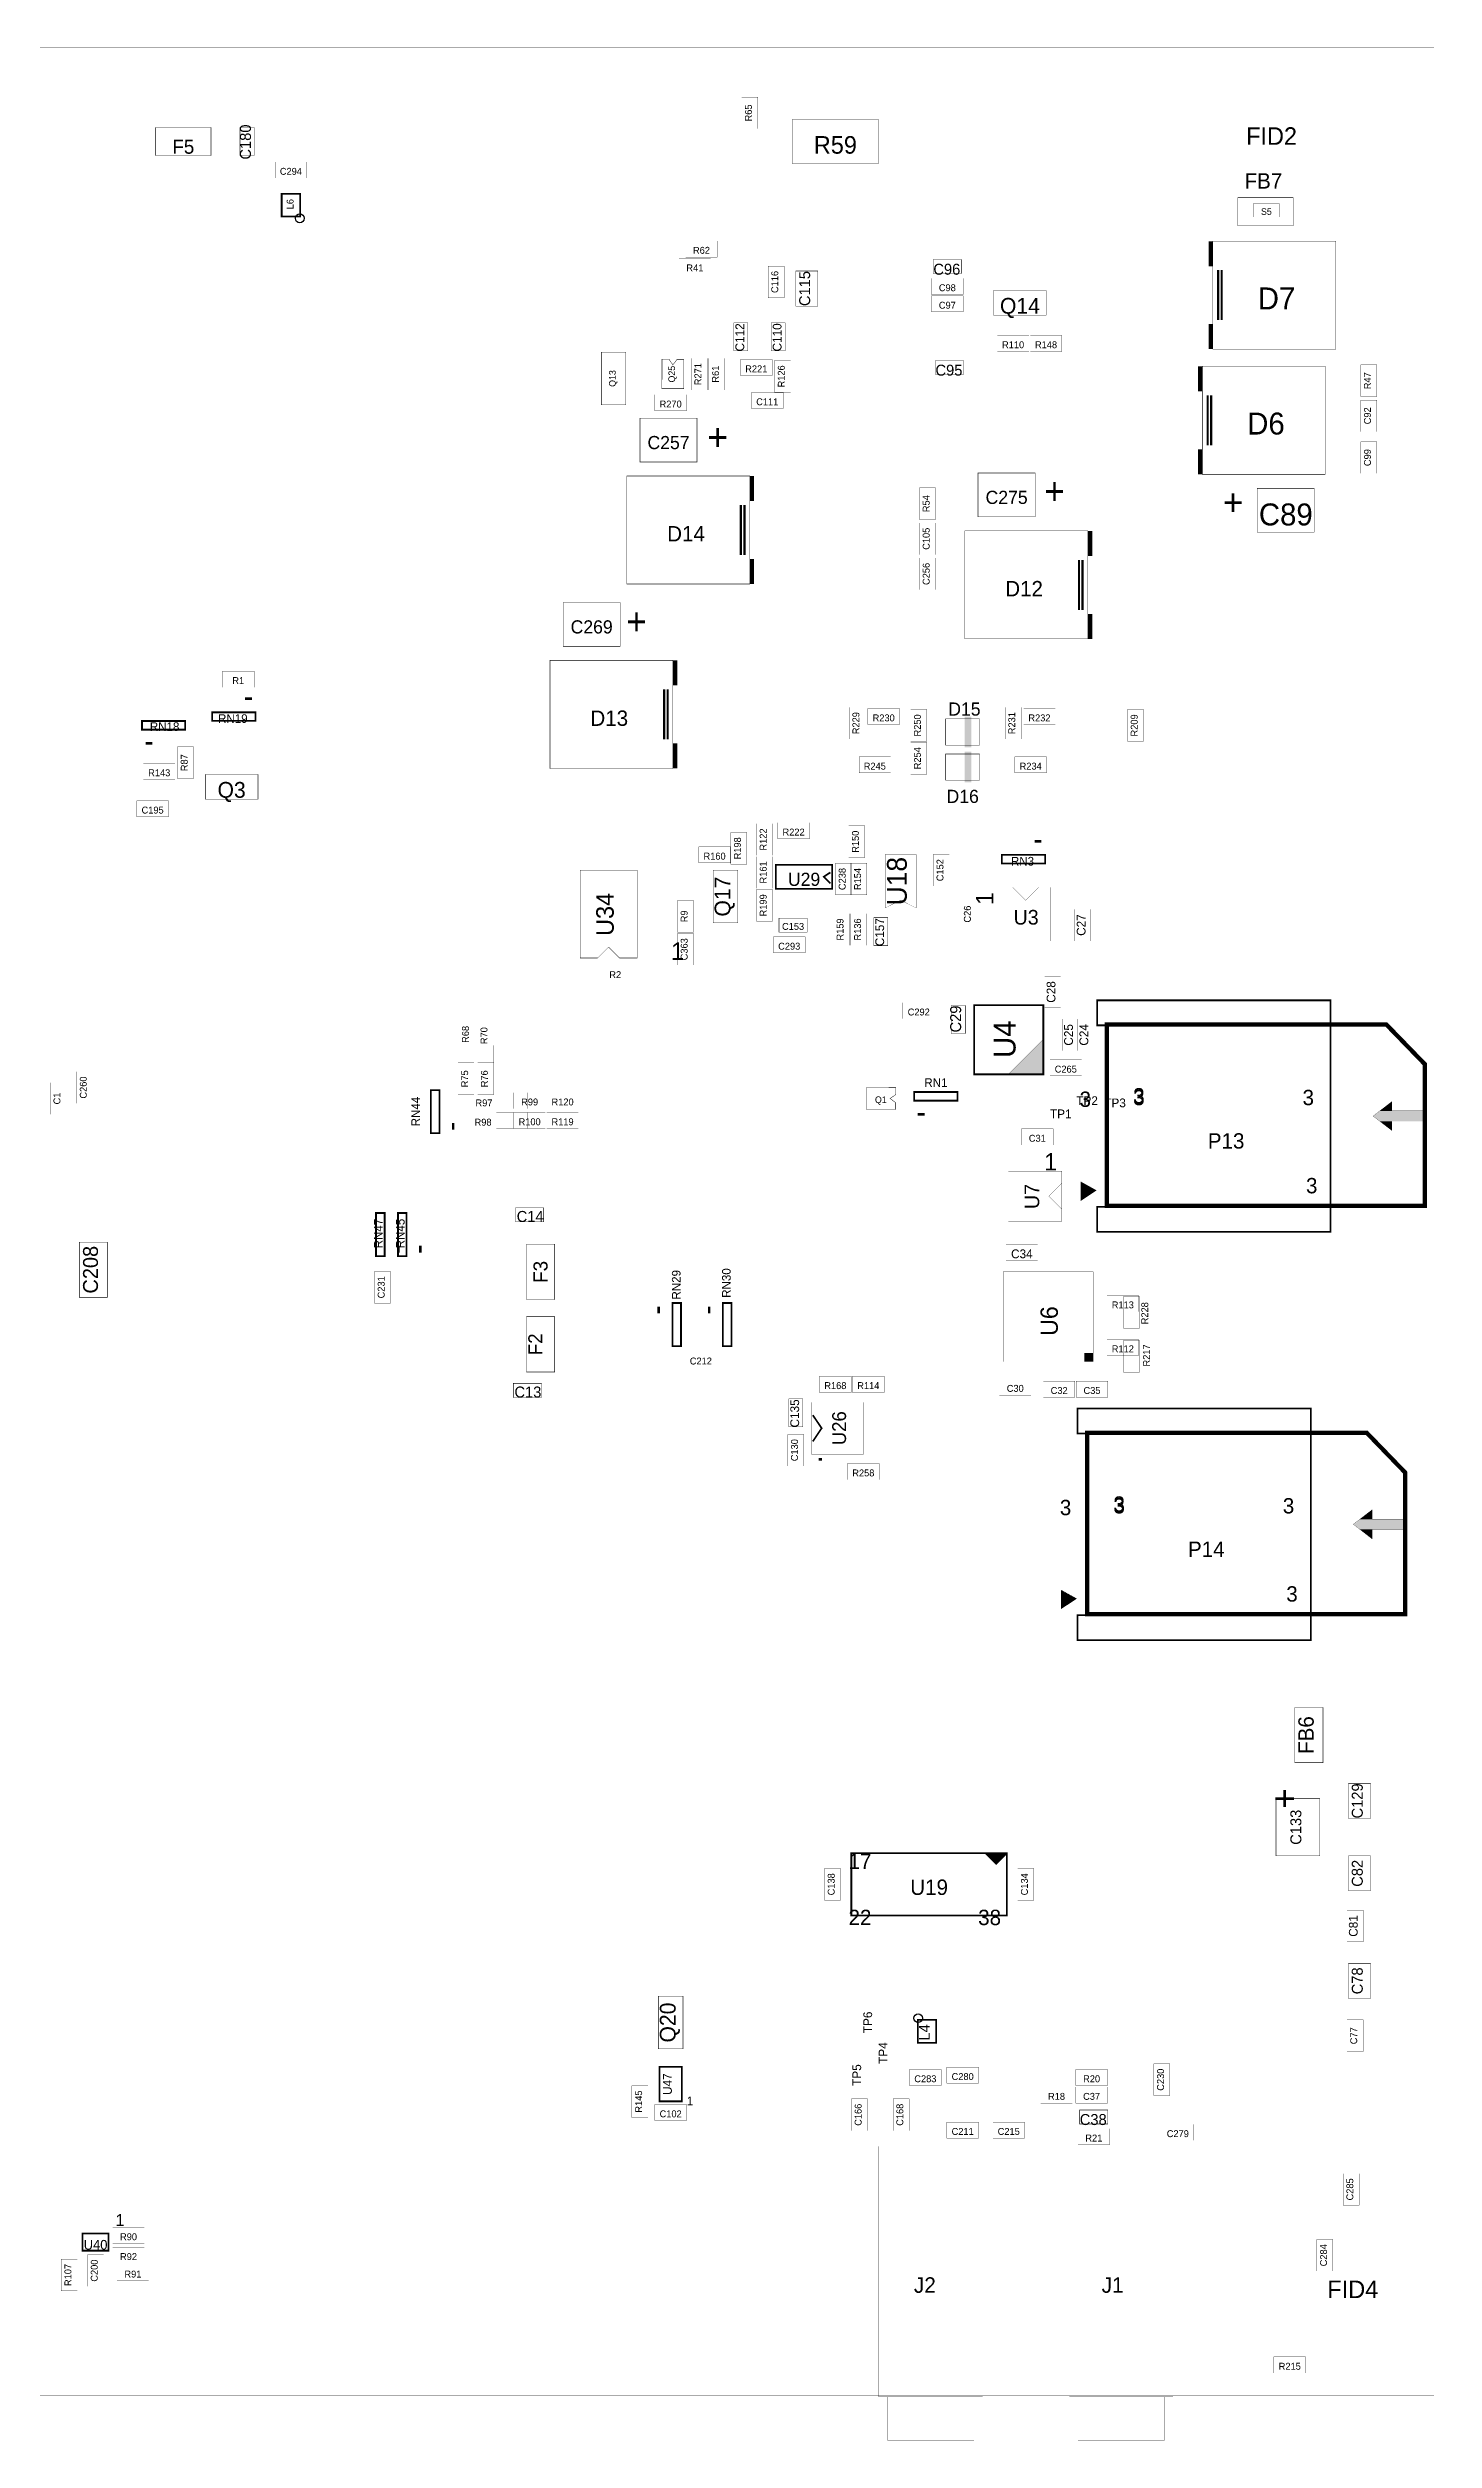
# Model space of a CAD drawing. Extents: x -13.6 to 13.7, y -11.8 to 11.8.
# Drawn here: x 0.02 to 13.65, y -11.77 to 11.77 of the extents above; entities that cross this region are included whole.
import ezdxf
from ezdxf.enums import TextEntityAlignment as Align

# ---------------------------------------------------------------- set-up
doc = ezdxf.new("R2010")
doc.units = 0
doc.layers.get('0').update_dxf_attribs({"linetype": 'CONTINUOUS'})
for name, color, linetype in [('ASSEMBLY_OUTLIN', 15, 'CONTINUOUS'), ('ASSEMBLY_REF_DE', 15, 'CONTINUOUS'), ('BOARD_OUTLINE', 10, 'CONTINUOUS')]:
    doc.layers.add(name, color=color, linetype=linetype)
doc.styles.add('STYLE_0', font='TXT', dxfattribs={"height": 0.06477})
doc.styles.add('STYLE_1', font='TXT', dxfattribs={"height": 0.138176})
doc.styles.add('STYLE_10', font='TXT', dxfattribs={"height": 0.08636})
doc.styles.add('STYLE_11', font='TXT', dxfattribs={"height": 0.06477})
doc.styles.add('STYLE_12', font='TXT', dxfattribs={"height": 0.17272})
doc.styles.add('STYLE_13', font='TXT', dxfattribs={"height": 0.15113})
doc.styles.add('STYLE_14', font='TXT', dxfattribs={"height": 0.153})
doc.styles.add('STYLE_15', font='TXT', dxfattribs={"height": 0.2159})
doc.styles.add('STYLE_16', font='TXT', dxfattribs={"height": 0.08636})
doc.styles.add('STYLE_17', font='TXT', dxfattribs={"height": 0.085})
doc.styles.add('STYLE_18', font='TXT', dxfattribs={"height": 0.085})
doc.styles.add('STYLE_19', font='TXT', dxfattribs={"height": 0.08636})
doc.styles.add('STYLE_2', font='TXT', dxfattribs={"height": 0.12954})
doc.styles.add('STYLE_20', font='TXT', dxfattribs={"height": 0.10795})
doc.styles.add('STYLE_21', font='TXT', dxfattribs={"height": 0.068})
doc.styles.add('STYLE_22', font='TXT', dxfattribs={"height": 0.146812})
doc.styles.add('STYLE_23', font='TXT', dxfattribs={"height": 0.068})
doc.styles.add('STYLE_24', font='TXT', dxfattribs={"height": 0.119})
doc.styles.add('STYLE_25', font='TXT', dxfattribs={"height": 0.17})
doc.styles.add('STYLE_26', font='TXT', dxfattribs={"height": 0.25908})
doc.styles.add('STYLE_27', font='TXT', dxfattribs={"height": 0.155448})
doc.styles.add('STYLE_29', font='TXT', dxfattribs={"height": 0.08636})
doc.styles.add('STYLE_3', font='TXT', dxfattribs={"height": 0.138176})
doc.styles.add('STYLE_30', font='TXT', dxfattribs={"height": 0.1513})
doc.styles.add('STYLE_31', font='TXT', dxfattribs={"height": 0.17272})
doc.styles.add('STYLE_32', font='TXT', dxfattribs={"height": 0.17})
doc.styles.add('STYLE_35', font='TXT', dxfattribs={"height": 0.25908})
doc.styles.add('STYLE_36', font='TXT', dxfattribs={"height": 0.25908})
doc.styles.add('STYLE_37', font='TXT', dxfattribs={"height": 0.1445})
doc.styles.add('STYLE_42', font='TXT', dxfattribs={"height": 0.094996})
doc.styles.add('STYLE_44', font='TXT', dxfattribs={"height": 0.1445})
doc.styles.add('STYLE_5', font='TXT', dxfattribs={"height": 0.2159})
doc.styles.add('STYLE_51', font='TXT', dxfattribs={"height": 0.19431})
doc.styles.add('STYLE_67', font='TXT', dxfattribs={"height": 0.136})
doc.styles.add('STYLE_7', font='TXT', dxfattribs={"height": 0.15113})
doc.styles.add('STYLE_8', font='TXT', dxfattribs={"height": 0.155448})
doc.styles.add('STYLE_9', font='TXT', dxfattribs={"height": 0.10795})

# ---------------------------------------------------------------- blocks, each defined once
blk = doc.blocks.new('ROUND_1')
blk.add_circle((0, 0), 0.0432)

msp = doc.modelspace()

# ---------------------------------------------------------------- linework, layer by layer
at = {"layer": 'ASSEMBLY_OUTLIN'}
for points, const_width in [([(6.999, 10.97), (6.999, 11.281), (6.84, 11.281), (6.84, 10.97), (6.999, 10.97)], 0.002), ([(8.187, 10.628), (8.187, 11.06), (7.337, 11.06), (7.337, 10.628), (8.187, 10.628)], 0.002), ([(1.621, 10.706), (1.621, 10.983), (1.077, 10.983), (1.077, 10.706), (1.621, 10.706)], 0.00432), ([(2.045, 10.706), (2.045, 10.983), (1.906, 10.983), (1.906, 10.706), (2.045, 10.706)], 0.00432), ([(2.563, 10.485), (2.563, 10.643), (2.252, 10.643), (2.252, 10.485), (2.563, 10.485)], 0.002), ([(2.498, 10.106), (2.498, 10.33), (2.316, 10.33), (2.316, 10.106), (2.498, 10.106)], 0.017), ([(12.265, 10.015), (12.265, 10.292), (11.721, 10.292), (11.721, 10.015), (12.265, 10.015)], 0.00432), ([(12.13, 10.102), (12.13, 10.232), (11.871, 10.232), (11.871, 10.102), (12.13, 10.102)], 0.002), ([(6.535, 9.535), (6.535, 9.693), (6.224, 9.693), (6.224, 9.535), (6.535, 9.535)], 0.002), ([(6.6, 9.707), (6.6, 9.866), (6.289, 9.866), (6.289, 9.707), (6.6, 9.707)], 0.002), ([(9.001, 9.545), (9.001, 9.683), (8.724, 9.683), (8.724, 9.545), (9.001, 9.545)], 0.00432), ([(12.684, 8.802), (12.684, 9.864), (11.475, 9.864), (11.475, 8.802), (12.684, 8.802)], 0.00432), ([(7.258, 9.307), (7.258, 9.618), (7.1, 9.618), (7.1, 9.307), (7.258, 9.307)], 0.002), ([(7.589, 9.225), (7.589, 9.571), (7.373, 9.571), (7.373, 9.225), (7.589, 9.225)], 0.00432), ([(9.018, 9.34), (9.018, 9.498), (8.707, 9.498), (8.707, 9.34), (9.018, 9.34)], 0.002), ([(11.527, 9.579), (11.527, 9.087)], 0.0216), ([(11.527, 9.579), (11.527, 9.087)], 0.0216), ([(11.561, 9.579), (11.561, 9.087)], 0.0216), ([(9.018, 9.168), (9.018, 9.326), (8.707, 9.326), (8.707, 9.168), (9.018, 9.168)], 0.002), ([(9.836, 9.137), (9.836, 9.378), (9.318, 9.378), (9.318, 9.137), (9.836, 9.137)], 0.00432), ([(6.902, 8.785), (6.902, 9.061), (6.764, 9.061), (6.764, 8.785), (6.902, 8.785)], 0.00432), ([(7.269, 8.785), (7.269, 9.061), (7.131, 9.061), (7.131, 8.785), (7.269, 8.785)], 0.00432), ([(5.702, 8.254), (5.702, 8.772), (5.46, 8.772), (5.46, 8.254), (5.702, 8.254)], 0.00432), ([(6.502, 8.4), (6.502, 8.711), (6.344, 8.711), (6.344, 8.4), (6.502, 8.4)], 0.002), ([(6.675, 8.4), (6.675, 8.711), (6.517, 8.711), (6.517, 8.4), (6.675, 8.4)], 0.002), ([(9.666, 8.779), (9.666, 8.937), (9.355, 8.937), (9.355, 8.779), (9.666, 8.779)], 0.002), ([(9.99, 8.779), (9.99, 8.937), (9.679, 8.937), (9.679, 8.779), (9.99, 8.779)], 0.002), ([(6.057, 8.704), (6.125, 8.703), (6.164, 8.647), (6.203, 8.698), (6.272, 8.698), (6.272, 8.413), (6.056, 8.413), (6.057, 8.704)], 0.00432), ([(7.14, 8.542), (7.14, 8.7), (6.829, 8.7), (6.829, 8.542), (7.14, 8.542)], 0.002), ([(7.322, 8.379), (7.322, 8.69), (7.164, 8.69), (7.164, 8.379), (7.322, 8.379)], 0.002), ([(9.022, 8.552), (9.022, 8.69), (8.746, 8.69), (8.746, 8.552), (9.022, 8.552)], 0.00432), ([(12.58, 7.571), (12.58, 8.634), (11.371, 8.634), (11.371, 7.571), (12.58, 7.571)], 0.00432), ([(13.087, 8.336), (13.087, 8.647), (12.929, 8.647), (12.929, 8.336), (13.087, 8.336)], 0.002), ([(6.298, 8.196), (6.298, 8.354), (5.987, 8.354), (5.987, 8.196), (6.298, 8.196)], 0.002), ([(7.248, 8.218), (7.248, 8.376), (6.937, 8.376), (6.937, 8.218), (7.248, 8.218)], 0.002), ([(11.423, 8.349), (11.423, 7.856)], 0.0216), ([(11.423, 8.349), (11.423, 7.856)], 0.0216), ([(11.458, 8.349), (11.458, 7.856)], 0.0216), ([(13.087, 7.99), (13.087, 8.301), (12.929, 8.301), (12.929, 7.99), (13.087, 7.99)], 0.002), ([(6.401, 7.692), (6.401, 8.124), (5.84, 8.124), (5.84, 7.692), (6.401, 7.692)], 0.00432), ([(13.087, 7.58), (13.087, 7.891), (12.929, 7.891), (12.929, 7.58), (13.087, 7.58)], 0.002), ([(6.92, 6.492), (6.92, 7.554), (5.71, 7.554), (5.71, 6.492), (6.92, 6.492)], 0.00432), ([(9.726, 7.152), (9.726, 7.584), (9.165, 7.584), (9.165, 7.152), (9.726, 7.152)], 0.00432), ([(8.747, 7.126), (8.747, 7.438), (8.589, 7.438), (8.589, 7.126), (8.747, 7.126)], 0.002), ([(12.472, 7.001), (12.472, 7.433), (11.911, 7.433), (11.911, 7.001), (12.472, 7.001)], 0.00432), ([(6.833, 6.777), (6.833, 7.269)], 0.0216), ([(6.868, 6.777), (6.868, 7.269)], 0.0216), ([(6.868, 6.777), (6.868, 7.269)], 0.0216), ([(8.747, 6.781), (8.747, 7.092), (8.589, 7.092), (8.589, 6.781), (8.747, 6.781)], 0.002), ([(10.244, 5.952), (10.244, 7.014), (9.035, 7.014), (9.035, 5.952), (10.244, 5.952)], 0.00432), ([(8.747, 6.436), (8.747, 6.747), (8.589, 6.747), (8.589, 6.436), (8.747, 6.436)], 0.002), ([(10.158, 6.237), (10.158, 6.729)], 0.0216), ([(10.193, 6.237), (10.193, 6.729)], 0.0216), ([(10.193, 6.237), (10.193, 6.729)], 0.0216), ([(5.646, 5.879), (5.646, 6.31), (5.084, 6.31), (5.084, 5.879), (5.646, 5.879)], 0.00432), ([(6.164, 4.678), (6.164, 5.741), (4.955, 5.741), (4.955, 4.678), (6.164, 4.678)], 0.00432), ([(2.045, 5.476), (2.045, 5.634), (1.734, 5.634), (1.734, 5.476), (2.045, 5.476)], 0.002), ([(6.078, 4.963), (6.078, 5.456)], 0.0216), ([(6.112, 4.963), (6.112, 5.456)], 0.0216), ([(6.112, 4.963), (6.112, 5.456)], 0.0216), ([(2.058, 5.145), (2.058, 5.23), (1.633, 5.23), (1.633, 5.145), (2.058, 5.145)], 0.0173), ([(2.023, 5.365), (1.956, 5.365)], 0.0255), ([(8.056, 4.967), (8.056, 5.279), (7.898, 5.279), (7.898, 4.967), (8.056, 4.967)], 0.002), ([(8.392, 5.109), (8.392, 5.267), (8.081, 5.267), (8.081, 5.109), (8.392, 5.109)], 0.002), ([(8.661, 4.946), (8.661, 5.257), (8.503, 5.257), (8.503, 4.946), (8.661, 4.946)], 0.002), ([(9.589, 4.967), (9.589, 5.279), (9.431, 5.279), (9.431, 4.967), (9.589, 4.967)], 0.002), ([(9.925, 5.109), (9.925, 5.267), (9.614, 5.267), (9.614, 5.109), (9.925, 5.109)], 0.002), ([(10.793, 4.946), (10.793, 5.257), (10.635, 5.257), (10.635, 4.946), (10.793, 4.946)], 0.002), ([(1.368, 5.059), (1.368, 5.144), (0.943, 5.144), (0.943, 5.059), (1.368, 5.059)], 0.0173), ([(9.18, 4.907), (9.18, 5.166), (8.847, 5.166), (8.847, 4.907), (9.18, 4.907)], 0.0051), ([(1.267, 4.569), (1.267, 4.727), (0.956, 4.727), (0.956, 4.569), (1.267, 4.569)], 0.002), ([(0.978, 4.925), (1.044, 4.925)], 0.0255), ([(1.45, 4.579), (1.45, 4.89), (1.292, 4.89), (1.292, 4.579), (1.45, 4.579)], 0.002), ([(8.306, 4.634), (8.306, 4.792), (7.995, 4.792), (7.995, 4.634), (8.306, 4.634)], 0.002), ([(8.661, 4.622), (8.661, 4.933), (8.503, 4.933), (8.503, 4.622), (8.661, 4.622)], 0.002), ([(9.18, 4.562), (9.18, 4.82), (8.847, 4.82), (8.847, 4.562), (9.18, 4.562)], 0.0051), ([(9.839, 4.634), (9.839, 4.792), (9.527, 4.792), (9.527, 4.634), (9.839, 4.634)], 0.002), ([(2.083, 4.376), (2.083, 4.618), (1.565, 4.618), (1.565, 4.376), (2.083, 4.376)], 0.00432), ([(1.203, 4.202), (1.203, 4.36), (0.891, 4.36), (0.891, 4.202), (1.203, 4.202)], 0.002), ([(6.891, 3.737), (6.891, 4.048), (6.733, 4.048), (6.733, 3.737), (6.891, 3.737)], 0.002), ([(7.144, 3.823), (7.144, 4.134), (6.986, 4.134), (6.986, 3.823), (7.144, 3.823)], 0.002), ([(7.507, 3.986), (7.507, 4.144), (7.196, 4.144), (7.196, 3.986), (7.507, 3.986)], 0.002), ([(8.051, 3.802), (8.051, 4.113), (7.893, 4.113), (7.893, 3.802), (8.051, 3.802)], 0.002), ([(6.73, 3.749), (6.73, 3.907), (6.419, 3.907), (6.419, 3.749), (6.73, 3.749)], 0.002), ([(7.144, 3.499), (7.144, 3.81), (6.986, 3.81), (6.986, 3.499), (7.144, 3.499)], 0.002), ([(8.557, 3.305), (8.404, 3.382), (8.251, 3.305), (8.251, 3.832), (8.557, 3.832), (8.557, 3.305)], 0.002), ([(8.883, 3.521), (8.883, 3.832), (8.724, 3.832), (8.724, 3.521), (8.883, 3.521)], 0.002), ([(9.825, 3.742), (9.825, 3.827), (9.4, 3.827), (9.4, 3.742), (9.825, 3.742)], 0.0173), ([(9.789, 3.961), (9.723, 3.961)], 0.0255), ([(5.813, 3.677), (5.813, 2.813), (5.64, 2.813), (5.532, 2.921), (5.424, 2.813), (5.251, 2.813), (5.251, 3.677), (5.813, 3.677)], 0.00432), ([(6.803, 3.158), (6.803, 3.677), (6.561, 3.677), (6.561, 3.158), (6.803, 3.158)], 0.00432), ([(7.73, 3.493), (7.73, 3.73), (7.177, 3.73), (7.177, 3.493), (7.73, 3.493)], 0.0173), ([(7.713, 3.547), (7.648, 3.612), (7.713, 3.655)], 0.0173), ([(7.921, 3.435), (7.921, 3.746), (7.763, 3.746), (7.763, 3.435), (7.921, 3.435)], 0.002), ([(8.072, 3.435), (8.072, 3.746), (7.914, 3.746), (7.914, 3.435), (8.072, 3.435)], 0.002), ([(6.367, 3.068), (6.367, 3.379), (6.209, 3.379), (6.209, 3.068), (6.367, 3.068)], 0.002), ([(7.144, 3.176), (7.144, 3.487), (6.986, 3.487), (6.986, 3.176), (7.144, 3.176)], 0.002), ([(9.152, 3.089), (9.152, 3.4), (8.994, 3.4), (8.994, 3.089), (9.152, 3.089)], 0.002), ([(9.881, 2.981), (9.881, 3.508), (9.388, 3.508), (9.388, 2.981), (9.881, 2.981)], 0.002), ([(9.762, 3.508), (9.634, 3.381), (9.507, 3.508)], 0.002), ([(7.484, 3.068), (7.484, 3.206), (7.208, 3.206), (7.208, 3.068), (7.484, 3.068)], 0.00432), ([(7.9, 2.938), (7.9, 3.249), (7.742, 3.249), (7.742, 2.938), (7.9, 2.938)], 0.002), ([(8.072, 2.938), (8.072, 3.249), (7.914, 3.249), (7.914, 2.938), (8.072, 2.938)], 0.002), ([(8.278, 2.934), (8.278, 3.21), (8.14, 3.21), (8.14, 2.934), (8.278, 2.934)], 0.00432), ([(10.275, 2.981), (10.275, 3.292), (10.117, 3.292), (10.117, 2.981), (10.275, 2.981)], 0.002), ([(6.367, 2.744), (6.367, 3.055), (6.209, 3.055), (6.209, 2.744), (6.367, 2.744)], 0.002), ([(7.464, 2.863), (7.464, 3.021), (7.153, 3.021), (7.153, 2.863), (7.464, 2.863)], 0.002), ([(5.752, 2.583), (5.752, 2.741), (5.441, 2.741), (5.441, 2.583), (5.752, 2.583)], 0.002), ([(9.978, 2.323), (9.978, 2.634), (9.82, 2.634), (9.82, 2.323), (9.978, 2.323)], 0.002), ([(8.738, 2.216), (8.738, 2.374), (8.426, 2.374), (8.426, 2.216), (8.738, 2.216)], 0.002), ([(9.807, 1.669), (9.807, 2.349), (9.127, 2.349), (9.127, 1.669), (9.807, 1.669)], 0.017), ([(12.631, 0.119), (10.336, 0.119), (10.336, 0.366), (10.435, 0.366), (10.435, 2.151), (10.336, 2.151), (10.336, 2.397), (12.631, 2.397), (12.631, 0.119)], 0.017), ([(9.04, 2.07), (9.04, 2.347), (8.901, 2.347), (8.901, 2.07), (9.04, 2.07)], 0.00432), ([(10.151, 1.902), (10.151, 2.213), (9.993, 2.213), (9.993, 1.902), (10.151, 1.902)], 0.002), ([(10.302, 1.902), (10.302, 2.213), (10.144, 2.213), (10.144, 1.902), (10.302, 1.902)], 0.002), ([(10.432, 0.374), (10.432, 2.159), (13.181, 2.159), (13.56, 1.768), (13.56, 0.374), (10.432, 0.374)], 0.0425), ([(4.208, 1.643), (4.208, 1.954), (4.05, 1.954), (4.05, 1.643), (4.208, 1.643)], 0.002), ([(4.402, 1.643), (4.402, 1.954), (4.244, 1.954), (4.244, 1.643), (4.402, 1.643)], 0.002), ([(9.807, 1.666), (9.807, 2.014), (9.459, 1.666), (9.807, 1.666)], 0.002), ([(0.457, 1.384), (0.457, 1.695), (0.299, 1.695), (0.299, 1.384), (0.457, 1.384)], 0.002), ([(4.208, 1.47), (4.208, 1.781), (4.05, 1.781), (4.05, 1.47), (4.208, 1.47)], 0.002), ([(4.402, 1.47), (4.402, 1.781), (4.244, 1.781), (4.244, 1.47), (4.402, 1.47)], 0.002), ([(10.184, 1.654), (10.184, 1.812), (9.873, 1.812), (9.873, 1.654), (10.184, 1.654)], 0.002), ([(0.198, 1.276), (0.198, 1.587), (0.04, 1.587), (0.04, 1.276), (0.198, 1.276)], 0.002), ([(3.869, 1.089), (3.869, 1.514), (3.784, 1.514), (3.784, 1.089), (3.869, 1.089)], 0.0173), ([(4.738, 1.331), (4.738, 1.489), (4.427, 1.489), (4.427, 1.331), (4.738, 1.331)], 0.002), ([(4.91, 1.331), (4.91, 1.489), (4.599, 1.489), (4.599, 1.331), (4.91, 1.331)], 0.002), ([(5.234, 1.331), (5.234, 1.489), (4.923, 1.489), (4.923, 1.331), (5.234, 1.331)], 0.002), ([(8.357, 1.538), (8.356, 1.47), (8.3, 1.431), (8.352, 1.392), (8.352, 1.323), (8.067, 1.323), (8.067, 1.539), (8.357, 1.538)], 0.00432), ([(8.962, 1.41), (8.962, 1.495), (8.537, 1.495), (8.537, 1.41), (8.962, 1.41)], 0.0173), ([(4.003, 1.125), (4.003, 1.191)], 0.0255), ([(4.738, 1.136), (4.738, 1.294), (4.427, 1.294), (4.427, 1.136), (4.738, 1.136)], 0.002), ([(4.91, 1.136), (4.91, 1.294), (4.599, 1.294), (4.599, 1.136), (4.91, 1.136)], 0.002), ([(5.234, 1.136), (5.234, 1.294), (4.923, 1.294), (4.923, 1.136), (5.234, 1.136)], 0.002), ([(8.572, 1.276), (8.639, 1.276)], 0.0255), ([(13.56, 1.207), (13.237, 1.207), (13.237, 1.114), (13.05, 1.258), (13.237, 1.403), (13.237, 1.309), (13.56, 1.309), (13.56, 1.207)], 0.002), ([(9.903, 0.974), (9.903, 1.132), (9.592, 1.132), (9.592, 0.974), (9.903, 0.974)], 0.002), ([(9.99, 0.224), (9.99, 0.717), (9.463, 0.717), (9.463, 0.224), (9.99, 0.224)], 0.002), ([(9.99, 0.343), (9.862, 0.47), (9.99, 0.598)], 0.002), ([(10.33, 0.527), (10.177, 0.425), (10.177, 0.612), (10.33, 0.527)], 0.002), ([(3.329, -0.12), (3.329, 0.305), (3.244, 0.305), (3.244, -0.12), (3.329, -0.12)], 0.0173), ([(3.545, -0.12), (3.545, 0.305), (3.46, 0.305), (3.46, -0.12), (3.545, -0.12)], 0.0173), ([(4.893, 0.218), (4.893, 0.356), (4.617, 0.356), (4.617, 0.218), (4.893, 0.218)], 0.00432), ([(0.602, -0.525), (0.602, 0.019), (0.326, 0.019), (0.326, -0.525), (0.602, -0.525)], 0.00432), ([(3.464, -0.084), (3.464, -0.018)], 0.0255), ([(3.679, -0.084), (3.679, -0.018)], 0.0255), ([(5.001, -0.546), (5.001, -0.002), (4.725, -0.002), (4.725, -0.546), (5.001, -0.546)], 0.00432), ([(9.751, -0.16), (9.751, -0.002), (9.44, -0.002), (9.44, -0.16), (9.751, -0.16)], 0.002), ([(3.387, -0.581), (3.387, -0.27), (3.229, -0.27), (3.229, -0.581), (3.387, -0.581)], 0.002), ([(10.297, -1.158), (10.297, -0.274), (9.413, -0.274), (9.413, -1.158), (10.297, -1.158)], 0.002), ([(6.025, -0.616), (6.025, -0.682)], 0.0255), ([(6.244, -1.005), (6.244, -0.58), (6.159, -0.58), (6.159, -1.005), (6.244, -1.005)], 0.0173), ([(6.521, -0.616), (6.521, -0.682)], 0.0255), ([(6.741, -1.005), (6.741, -0.58), (6.656, -0.58), (6.656, -1.005), (6.741, -1.005)], 0.0173), ([(10.744, -0.665), (10.744, -0.507), (10.433, -0.507), (10.433, -0.665), (10.744, -0.665)], 0.002), ([(10.754, -0.828), (10.754, -0.517), (10.596, -0.517), (10.596, -0.828), (10.754, -0.828)], 0.002), ([(5.001, -1.259), (5.001, -0.715), (4.725, -0.715), (4.725, -1.259), (5.001, -1.259)], 0.00432), ([(10.744, -1.097), (10.744, -0.939), (10.433, -0.939), (10.433, -1.097), (10.744, -1.097)], 0.002), ([(6.594, -1.217), (6.594, -1.059), (6.283, -1.059), (6.283, -1.217), (6.594, -1.217)], 0.002), ([(10.754, -1.26), (10.754, -0.949), (10.596, -0.949), (10.596, -1.26), (10.754, -1.26)], 0.002), ([(4.872, -1.509), (4.872, -1.371), (4.595, -1.371), (4.595, -1.509), (4.872, -1.509)], 0.00432), ([(7.917, -1.46), (7.917, -1.301), (7.606, -1.301), (7.606, -1.46), (7.917, -1.46)], 0.002), ([(8.241, -1.46), (8.241, -1.301), (7.93, -1.301), (7.93, -1.46), (8.241, -1.46)], 0.002), ([(9.686, -1.486), (9.686, -1.328), (9.375, -1.328), (9.375, -1.486), (9.686, -1.486)], 0.002), ([(10.118, -1.507), (10.118, -1.349), (9.807, -1.349), (9.807, -1.507), (10.118, -1.507)], 0.002), ([(10.442, -1.507), (10.442, -1.349), (10.131, -1.349), (10.131, -1.507), (10.442, -1.507)], 0.002), ([(7.442, -1.799), (7.442, -1.523), (7.304, -1.523), (7.304, -1.799), (7.442, -1.799)], 0.00432), ([(8.038, -2.067), (8.038, -1.557), (7.528, -1.557), (7.528, -2.067), (8.038, -2.067)], 0.002), ([(12.437, -3.896), (10.142, -3.896), (10.142, -3.65), (10.241, -3.65), (10.241, -1.865), (10.142, -1.865), (10.142, -1.618), (12.437, -1.618), (12.437, -3.896)], 0.017), ([(7.452, -2.184), (7.452, -1.873), (7.294, -1.873), (7.294, -2.184), (7.452, -2.184)], 0.002), ([(7.54, -1.942), (7.627, -1.812), (7.54, -1.683)], 0.017), ([(10.237, -3.641), (10.237, -1.856), (12.987, -1.856), (13.365, -2.247), (13.365, -3.641), (10.237, -3.641)], 0.0425), ([(7.597, -2.118), (7.631, -2.118)], 0.0255), ([(8.192, -2.318), (8.192, -2.16), (7.881, -2.16), (7.881, -2.318), (8.192, -2.318)], 0.002), ([(13.365, -2.808), (13.042, -2.808), (13.042, -2.902), (12.855, -2.757), (13.042, -2.613), (13.042, -2.706), (13.365, -2.706), (13.365, -2.808)], 0.002), ([(10.135, -3.488), (9.982, -3.59), (9.982, -3.403), (10.135, -3.488)], 0.002), ([(12.558, -5.102), (12.558, -4.558), (12.281, -4.558), (12.281, -5.102), (12.558, -5.102)], 0.00432), ([(13.024, -5.65), (13.024, -5.305), (12.808, -5.305), (12.808, -5.65), (13.024, -5.65)], 0.00432), ([(12.527, -6.017), (12.527, -5.456), (12.096, -5.456), (12.096, -6.017), (12.527, -6.017)], 0.00432), ([(9.449, -6.604), (9.449, -5.992), (7.919, -5.992), (7.919, -6.604), (9.449, -6.604)], 0.017), ([(9.449, -6.001), (9.343, -6.107), (9.237, -6.001), (9.449, -6.001)], 0.002), ([(13.024, -6.363), (13.024, -6.017), (12.808, -6.017), (12.808, -6.363), (13.024, -6.363)], 0.00432), ([(7.813, -6.454), (7.813, -6.143), (7.655, -6.143), (7.655, -6.454), (7.813, -6.454)], 0.002), ([(9.713, -6.454), (9.713, -6.143), (9.555, -6.143), (9.555, -6.454), (9.713, -6.454)], 0.002), ([(12.952, -6.864), (12.952, -6.553), (12.794, -6.553), (12.794, -6.864), (12.952, -6.864)], 0.002), ([(13.024, -7.421), (13.024, -7.075), (12.808, -7.075), (12.808, -7.421), (13.024, -7.421)], 0.00432), ([(6.263, -7.917), (6.263, -7.399), (6.021, -7.399), (6.021, -7.917), (6.263, -7.917)], 0.00432), ([(8.754, -7.857), (8.754, -7.632), (8.572, -7.632), (8.572, -7.857), (8.754, -7.857)], 0.017), ([(12.952, -7.943), (12.952, -7.632), (12.794, -7.632), (12.794, -7.943), (12.952, -7.943)], 0.002), ([(6.253, -8.433), (6.253, -8.093), (6.032, -8.093), (6.032, -8.433), (6.253, -8.433)], 0.0173), ([(8.802, -8.277), (8.802, -8.119), (8.491, -8.119), (8.491, -8.277), (8.802, -8.277)], 0.002), ([(9.169, -8.255), (9.169, -8.097), (8.858, -8.097), (8.858, -8.255), (9.169, -8.255)], 0.002), ([(10.438, -8.277), (10.438, -8.119), (10.126, -8.119), (10.126, -8.277), (10.438, -8.277)], 0.002), ([(11.052, -8.375), (11.052, -8.064), (10.894, -8.064), (10.894, -8.375), (11.052, -8.375)], 0.002), ([(5.919, -8.591), (5.919, -8.28), (5.761, -8.28), (5.761, -8.591), (5.919, -8.591)], 0.002), ([(6.298, -8.622), (6.298, -8.464), (5.987, -8.464), (5.987, -8.622), (6.298, -8.622)], 0.002), ([(8.078, -8.721), (8.078, -8.409), (7.92, -8.409), (7.92, -8.721), (8.078, -8.721)], 0.002), ([(8.488, -8.721), (8.488, -8.409), (8.33, -8.409), (8.33, -8.721), (8.488, -8.721)], 0.002), ([(10.092, -8.45), (10.092, -8.292), (9.781, -8.292), (9.781, -8.45), (10.092, -8.45)], 0.002), ([(10.438, -8.45), (10.438, -8.292), (10.126, -8.292), (10.126, -8.45), (10.438, -8.45)], 0.002), ([(9.169, -8.795), (9.169, -8.637), (8.858, -8.637), (8.858, -8.795), (9.169, -8.795)], 0.002), ([(9.623, -8.795), (9.623, -8.637), (9.312, -8.637), (9.312, -8.795), (9.623, -8.795)], 0.002), ([(10.459, -8.86), (10.459, -8.702), (10.148, -8.702), (10.148, -8.86), (10.459, -8.86)], 0.002), ([(10.442, -8.656), (10.442, -8.518), (10.165, -8.518), (10.165, -8.656), (10.442, -8.656)], 0.00432), ([(11.285, -8.817), (11.285, -8.659), (10.974, -8.659), (10.974, -8.817), (11.285, -8.817)], 0.002), ([(9.21, -11.34), (9.21, -8.875), (8.19, -8.875), (8.19, -11.34), (9.21, -11.34)], 0.002), ([(11.083, -11.34), (11.083, -8.875), (10.063, -8.875), (10.063, -11.34), (11.083, -11.34)], 0.002), ([(12.914, -9.455), (12.914, -9.144), (12.756, -9.144), (12.756, -9.455), (12.914, -9.455)], 0.002), ([(0.613, -9.902), (0.613, -9.732), (0.358, -9.732), (0.358, -9.902), (0.613, -9.902)], 0.017), ([(0.965, -9.832), (0.965, -9.673), (0.654, -9.673), (0.654, -9.832), (0.965, -9.832)], 0.002), ([(0.965, -10.026), (0.965, -9.868), (0.654, -9.868), (0.654, -10.026), (0.965, -10.026)], 0.002), ([(12.655, -10.102), (12.655, -9.791), (12.497, -9.791), (12.497, -10.102), (12.655, -10.102)], 0.002), ([(0.306, -10.297), (0.306, -9.986), (0.148, -9.986), (0.148, -10.297), (0.306, -10.297)], 0.002), ([(0.565, -10.253), (0.565, -9.942), (0.407, -9.942), (0.407, -10.253), (0.565, -10.253)], 0.002), ([(1.008, -10.199), (1.008, -10.04), (0.697, -10.04), (0.697, -10.199), (1.008, -10.199)], 0.002), ([(12.386, -11.105), (12.386, -10.947), (12.075, -10.947), (12.075, -11.105), (12.386, -11.105)], 0.002), ([(9.125, -11.765), (9.125, -11.34), (8.275, -11.34), (8.275, -11.765), (9.125, -11.765)], 0.002), ([(10.998, -11.765), (10.998, -11.34), (10.148, -11.34), (10.148, -11.765), (10.998, -11.765)], 0.002)]:
    msp.add_lwpolyline(points, dxfattribs=dict(at, const_width=const_width))
for points in [[(11.432, 9.618), (11.432, 9.864), (11.475, 9.618), (11.475, 9.864)], [(11.432, 8.802), (11.432, 9.048), (11.475, 8.802), (11.475, 9.048)], [(11.328, 8.387), (11.328, 8.634), (11.371, 8.387), (11.371, 8.634)], [(11.328, 7.571), (11.328, 7.817), (11.371, 7.571), (11.371, 7.817)], [(6.92, 7.308), (6.92, 7.554), (6.963, 7.308), (6.963, 7.554)], [(10.244, 6.768), (10.244, 7.014), (10.288, 6.768), (10.288, 7.014)], [(6.92, 6.492), (6.92, 6.738), (6.963, 6.492), (6.963, 6.738)], [(10.244, 5.952), (10.244, 6.198), (10.288, 5.952), (10.288, 6.198)], [(6.164, 5.494), (6.164, 5.741), (6.207, 5.494), (6.207, 5.741)], [(9.035, 4.886), (9.035, 5.188), (9.1, 4.886), (9.1, 5.188)], [(6.164, 4.678), (6.164, 4.924), (6.207, 4.678), (6.207, 4.924)], [(9.035, 4.54), (9.035, 4.842), (9.1, 4.54), (9.1, 4.842)], [(9.461, 1.667), (9.806, 2.012), (9.806, 1.667), (9.806, 2.012)], [(13.051, 1.258), (13.116, 1.308), (13.559, 1.258), (13.559, 1.308)], [(13.116, 1.208), (13.051, 1.258), (13.559, 1.208), (13.559, 1.258)], [(13.116, 1.308), (13.117, 1.309), (13.237, 1.308), (13.236, 1.309)], [(13.117, 1.207), (13.116, 1.208), (13.236, 1.207), (13.237, 1.208)], [(13.117, 1.309), (13.236, 1.401), (13.236, 1.309), (13.236, 1.401)], [(13.236, 1.116), (13.117, 1.207), (13.236, 1.116), (13.236, 1.207)], [(10.178, 0.527), (10.178, 0.611), (10.328, 0.527), (10.178, 0.611)], [(10.178, 0.427), (10.178, 0.527), (10.178, 0.427), (10.328, 0.527)], [(10.212, -1.158), (10.212, -1.073), (10.297, -1.158), (10.297, -1.073)], [(12.857, -2.757), (12.922, -2.707), (13.364, -2.757), (13.364, -2.707)], [(12.922, -2.807), (12.857, -2.757), (13.364, -2.807), (13.364, -2.757)], [(12.922, -2.707), (12.923, -2.706), (13.042, -2.707), (13.041, -2.706)], [(12.923, -2.808), (12.922, -2.807), (13.041, -2.808), (13.042, -2.807)], [(12.923, -2.706), (13.041, -2.615), (13.041, -2.706), (13.041, -2.615)], [(13.041, -2.9), (12.923, -2.808), (13.041, -2.9), (13.041, -2.808)], [(9.983, -3.488), (9.983, -3.405), (10.133, -3.488), (9.983, -3.405)], [(9.983, -3.588), (9.983, -3.488), (9.983, -3.588), (10.133, -3.488)], [(9.343, -6.105), (9.239, -6.002), (9.343, -6.105), (9.447, -6.002)]]:
    msp.add_solid(points, dxfattribs=at)
at = {"layer": 'BOARD_OUTLINE', "const_width": 0.002}
msp.add_lwpolyline([(13.65, -11.329), (13.65, 11.765), (-13.55, 11.765), (-13.55, -11.329), (13.65, -11.329)], dxfattribs=at)

# ---------------------------------------------------------------- block references
at = {"layer": 'ASSEMBLY_OUTLIN'}
for p in [(2.494, 10.089), (2.494, 10.089), (8.576, -7.615), (8.576, -7.615)]:
    msp.add_blockref('ROUND_1', p, dxfattribs=at)

# ---------------------------------------------------------------- texts
at = {"layer": 'ASSEMBLY_OUTLIN', "style": 'STYLE_26'}
for p in [(6.706, 7.73), (10.018, 7.199), (5.907, 5.917)]:
    msp.add_text('+', height=0.259, dxfattribs=at).set_placement(p, align=Align.BOTTOM_RIGHT)
at = {"layer": 'ASSEMBLY_OUTLIN'}
for rotation, style, p in [(180, 'STYLE_35', (11.572, 7.495)), (90, 'STYLE_36', (12.383, -5.354))]:
    msp.add_text('+', height=0.259, rotation=rotation, dxfattribs=dict(at, style=style)).set_placement(p, align=Align.BOTTOM_RIGHT)
at = {"layer": 'ASSEMBLY_OUTLIN', "style": 'STYLE_25'}
msp.add_text('1', height=0.17, rotation=90, dxfattribs=at).set_placement((9.231, 3.398), align=Align.MIDDLE_CENTER)
at = {"layer": 'ASSEMBLY_OUTLIN'}
for s, height, style, p in [('1', 0.173, 'STYLE_31', (6.21, 2.88)), ('3', 0.151, 'STYLE_30', (10.22, 1.424)), ('3', 0.151, 'STYLE_30', (10.747, 1.458)), ('3', 0.151, 'STYLE_30', (10.747, 1.441)), ('3', 0.151, 'STYLE_30', (12.413, 1.441)), ('1', 0.17, 'STYLE_32', (9.879, 0.809)), ('3', 0.151, 'STYLE_30', (12.447, 0.574)), ('3', 0.151, 'STYLE_30', (10.026, -2.592)), ('3', 0.151, 'STYLE_30', (10.553, -2.558)), ('3', 0.151, 'STYLE_30', (10.553, -2.575)), ('3', 0.151, 'STYLE_30', (12.219, -2.575)), ('3', 0.151, 'STYLE_30', (12.253, -3.442)), ('17', 0.1513, 'STYLE_30', (8.004, -6.072)), ('22', 0.1513, 'STYLE_30', (8.004, -6.624)), ('38', 0.1513, 'STYLE_30', (9.279, -6.624)), ('1', 0.0864, 'STYLE_29', (6.333, -8.429)), ('1', 0.119, 'STYLE_24', (0.727, -9.601))]:
    msp.add_text(s, height=height, dxfattribs=dict(at, style=style)).set_placement(p, align=Align.MIDDLE_CENTER)
at = {"layer": 'ASSEMBLY_REF_DE'}
for s, height, style, p in [('R65', 0.068, 'STYLE_21', (6.907, 11.125)), ('C180', 0.1079, 'STYLE_20', (1.96, 10.839)), ('L6', 0.068, 'STYLE_21', (2.399, 10.228)), ('C116', 0.068, 'STYLE_21', (7.166, 9.463)), ('C115', 0.1079, 'STYLE_20', (7.46, 9.398)), ('C112', 0.0864, 'STYLE_19', (6.822, 8.918)), ('C110', 0.0864, 'STYLE_19', (7.189, 8.918)), ('Q13', 0.0648, 'STYLE_0', (5.569, 8.513)), ('Q25', 0.0648, 'STYLE_0', (6.152, 8.556)), ('R271', 0.068, 'STYLE_21', (6.41, 8.556)), ('R61', 0.068, 'STYLE_21', (6.583, 8.556)), ('R126', 0.068, 'STYLE_21', (7.23, 8.534)), ('R47', 0.068, 'STYLE_21', (12.995, 8.491)), ('C92', 0.068, 'STYLE_21', (12.995, 8.146)), ('C99', 0.068, 'STYLE_21', (12.995, 7.735)), ('R54', 0.068, 'STYLE_21', (8.655, 7.282)), ('C105', 0.068, 'STYLE_21', (8.655, 6.937)), ('C256', 0.068, 'STYLE_21', (8.655, 6.591)), ('R229', 0.068, 'STYLE_21', (7.964, 5.123)), ('R250', 0.068, 'STYLE_21', (8.569, 5.101)), ('R231', 0.068, 'STYLE_21', (9.497, 5.123)), ('R209', 0.068, 'STYLE_21', (10.701, 5.101)), ('R87', 0.068, 'STYLE_21', (1.358, 4.734)), ('R254', 0.068, 'STYLE_21', (8.569, 4.778)), ('R122', 0.068, 'STYLE_21', (7.052, 3.979)), ('R150', 0.068, 'STYLE_21', (7.959, 3.957)), ('R198', 0.068, 'STYLE_21', (6.799, 3.892)), ('U18', 0.1943, 'STYLE_51', (8.367, 3.569)), ('C152', 0.068, 'STYLE_21', (8.791, 3.677)), ('Q17', 0.1554, 'STYLE_27', (6.652, 3.417)), ('R161', 0.068, 'STYLE_21', (7.052, 3.655)), ('C238', 0.068, 'STYLE_21', (7.829, 3.59)), ('R154', 0.068, 'STYLE_21', (7.98, 3.59)), ('U34', 0.1727, 'STYLE_12', (5.496, 3.242)), ('R199', 0.068, 'STYLE_21', (7.052, 3.331)), ('C26', 0.068, 'STYLE_21', (9.06, 3.245)), ('R9', 0.068, 'STYLE_21', (6.275, 3.223)), ('R159', 0.068, 'STYLE_21', (7.808, 3.094)), ('R136', 0.068, 'STYLE_21', (7.98, 3.094)), ('C157', 0.0864, 'STYLE_19', (8.198, 3.067)), ('C27', 0.0864, 'STYLE_19', (10.179, 3.137)), ('C363', 0.068, 'STYLE_21', (6.275, 2.899)), ('C28', 0.0864, 'STYLE_19', (9.883, 2.479)), ('R68', 0.068, 'STYLE_21', (4.124, 2.062)), ('R70', 0.068, 'STYLE_21', (4.306, 2.049)), ('C29', 0.1079, 'STYLE_20', (8.945, 2.213)), ('U4', 0.2159, 'STYLE_5', (9.426, 2.014)), ('C25', 0.0864, 'STYLE_19', (10.055, 2.057)), ('C24', 0.0864, 'STYLE_19', (10.206, 2.057)), ('R75', 0.068, 'STYLE_21', (4.116, 1.625)), ('R76', 0.068, 'STYLE_21', (4.31, 1.625)), ('C1', 0.068, 'STYLE_21', (0.106, 1.431)), ('C260', 0.068, 'STYLE_21', (0.365, 1.539)), ('RN44', 0.085, 'STYLE_17', (3.634, 1.303)), ('U7', 0.1445, 'STYLE_37', (9.695, 0.467)), ('RN47', 0.085, 'STYLE_17', (3.267, 0.103)), ('RN45', 0.085, 'STYLE_17', (3.483, 0.103)), ('C208', 0.1468, 'STYLE_22', (0.436, -0.253)), ('F3', 0.1382, 'STYLE_3', (4.862, -0.274)), ('C231', 0.068, 'STYLE_21', (3.295, -0.426)), ('RN29', 0.085, 'STYLE_17', (6.197, -0.401)), ('RN30', 0.085, 'STYLE_17', (6.69, -0.384)), ('U6', 0.17, 'STYLE_25', (9.865, -0.758)), ('R228', 0.068, 'STYLE_21', (10.805, -0.681)), ('F2', 0.1382, 'STYLE_3', (4.811, -0.987)), ('R217', 0.068, 'STYLE_21', (10.822, -1.096)), ('C135', 0.0864, 'STYLE_19', (7.362, -1.666)), ('U26', 0.136, 'STYLE_67', (7.799, -1.812)), ('C130', 0.068, 'STYLE_21', (7.36, -2.028)), ('FB6', 0.1511, 'STYLE_7', (12.391, -4.83)), ('C129', 0.1079, 'STYLE_20', (12.895, -5.478)), ('C133', 0.1079, 'STYLE_20', (12.291, -5.737)), ('C82', 0.1079, 'STYLE_20', (12.895, -6.19)), ('C138', 0.068, 'STYLE_21', (7.721, -6.298)), ('C134', 0.068, 'STYLE_21', (9.621, -6.298)), ('C81', 0.0864, 'STYLE_19', (12.856, -6.708)), ('C78', 0.1079, 'STYLE_20', (12.895, -7.248)), ('Q20', 0.1554, 'STYLE_27', (6.113, -7.658)), ('L4', 0.1079, 'STYLE_20', (8.637, -7.755)), ('C77', 0.068, 'STYLE_21', (12.86, -7.788)), ('U47', 0.0864, 'STYLE_19', (6.11, -8.264)), ('C230', 0.068, 'STYLE_21', (10.96, -8.22)), ('R145', 0.068, 'STYLE_21', (5.827, -8.435)), ('C166', 0.068, 'STYLE_21', (7.986, -8.565)), ('C168', 0.068, 'STYLE_21', (8.396, -8.565)), ('C285', 0.068, 'STYLE_21', (12.822, -9.299)), ('C284', 0.068, 'STYLE_21', (12.563, -9.947)), ('R107', 0.068, 'STYLE_21', (0.214, -10.141)), ('C200', 0.068, 'STYLE_21', (0.473, -10.098))]:
    msp.add_text(s, height=height, rotation=90, dxfattribs=dict(at, style=style)).set_placement(p, align=Align.MIDDLE_CENTER)
for s, height, style, p in [('F5', 0.1382, 'STYLE_1', (1.349, 10.793)), ('R59', 0.1727, 'STYLE_31', (7.762, 10.811)), ('FID2', 0.1727, 'STYLE_31', (12.052, 10.898)), ('C294', 0.068, 'STYLE_23', (2.407, 10.551)), ('FB7', 0.1511, 'STYLE_13', (11.972, 10.457)), ('S5', 0.0648, 'STYLE_11', (12.001, 10.155)), ('R62', 0.068, 'STYLE_23', (6.445, 9.774)), ('R41', 0.068, 'STYLE_23', (6.38, 9.601)), ('C96', 0.1079, 'STYLE_9', (8.858, 9.588)), ('C98', 0.068, 'STYLE_23', (8.863, 9.406)), ('C97', 0.068, 'STYLE_23', (8.863, 9.234)), ('Q14', 0.1554, 'STYLE_8', (9.577, 9.228)), ('D7', 0.2159, 'STYLE_15', (12.101, 9.301)), ('R110', 0.068, 'STYLE_23', (9.51, 8.845)), ('R148', 0.068, 'STYLE_23', (9.834, 8.845)), ('R221', 0.068, 'STYLE_23', (6.984, 8.608)), ('C95', 0.1079, 'STYLE_9', (8.879, 8.595)), ('R270', 0.068, 'STYLE_23', (6.142, 8.262)), ('C111', 0.068, 'STYLE_23', (7.092, 8.284)), ('D6', 0.2159, 'STYLE_15', (11.997, 8.07)), ('C257', 0.1295, 'STYLE_2', (6.121, 7.883)), ('C275', 0.1295, 'STYLE_2', (9.446, 7.344)), ('D14', 0.1511, 'STYLE_13', (6.293, 6.986)), ('C89', 0.2159, 'STYLE_15', (12.192, 7.176)), ('D12', 0.1511, 'STYLE_13', (9.618, 6.446)), ('C269', 0.1295, 'STYLE_2', (5.365, 6.07)), ('R1', 0.068, 'STYLE_23', (1.889, 5.542)), ('RN19', 0.085, 'STYLE_18', (1.836, 5.168)), ('D13', 0.1511, 'STYLE_13', (5.538, 5.172)), ('R230', 0.068, 'STYLE_23', (8.237, 5.175)), ('D15', 0.1295, 'STYLE_2', (9.031, 5.262)), ('R232', 0.068, 'STYLE_23', (9.769, 5.175)), ('RN18', 0.085, 'STYLE_18', (1.165, 5.089)), ('R245', 0.068, 'STYLE_23', (8.15, 4.7)), ('R234', 0.068, 'STYLE_23', (9.683, 4.7)), ('R143', 0.068, 'STYLE_23', (1.112, 4.635)), ('Q3', 0.1554, 'STYLE_8', (1.824, 4.467)), ('C195', 0.068, 'STYLE_23', (1.047, 4.268)), ('D16', 0.1295, 'STYLE_2', (9.014, 4.403)), ('R222', 0.068, 'STYLE_23', (7.351, 4.052)), ('R160', 0.068, 'STYLE_23', (6.574, 3.815)), ('RN3', 0.085, 'STYLE_18', (9.602, 3.765)), ('U29', 0.1295, 'STYLE_2', (7.454, 3.587)), ('C153', 0.068, 'STYLE_23', (7.346, 3.124)), ('U3', 0.1445, 'STYLE_44', (9.638, 3.214)), ('C293', 0.068, 'STYLE_23', (7.308, 2.929)), ('R2', 0.068, 'STYLE_23', (5.597, 2.649)), ('C292', 0.068, 'STYLE_23', (8.582, 2.282)), ('C265', 0.068, 'STYLE_23', (10.028, 1.72)), ('R97', 0.068, 'STYLE_23', (4.306, 1.388)), ('R99', 0.068, 'STYLE_23', (4.755, 1.397)), ('R120', 0.068, 'STYLE_23', (5.079, 1.397)), ('Q1', 0.0648, 'STYLE_11', (8.209, 1.419)), ('RN1', 0.085, 'STYLE_18', (8.751, 1.587)), ('R98', 0.068, 'STYLE_23', (4.297, 1.198)), ('R100', 0.068, 'STYLE_23', (4.755, 1.202)), ('R119', 0.068, 'STYLE_23', (5.079, 1.202)), ('C31', 0.068, 'STYLE_23', (9.748, 1.04)), ('P13', 0.1513, 'STYLE_30', (11.605, 1.014)), ('C14', 0.1079, 'STYLE_9', (4.76, 0.271)), ('C34', 0.0864, 'STYLE_29', (9.596, -0.097)), ('R113', 0.068, 'STYLE_23', (10.589, -0.599)), ('C212', 0.068, 'STYLE_23', (6.439, -1.151)), ('R112', 0.068, 'STYLE_23', (10.589, -1.031)), ('C13', 0.1079, 'STYLE_9', (4.738, -1.456)), ('R168', 0.068, 'STYLE_23', (7.762, -1.393)), ('R114', 0.068, 'STYLE_23', (8.086, -1.393)), ('C30', 0.068, 'STYLE_23', (9.531, -1.42)), ('C32', 0.068, 'STYLE_23', (9.963, -1.441)), ('C35', 0.068, 'STYLE_23', (10.286, -1.441)), ('R258', 0.068, 'STYLE_23', (8.037, -2.252)), ('P14', 0.1513, 'STYLE_30', (11.41, -3.002)), ('U19', 0.1513, 'STYLE_30', (8.684, -6.327)), ('C283', 0.068, 'STYLE_23', (8.647, -8.211)), ('C280', 0.068, 'STYLE_23', (9.014, -8.189)), ('R20', 0.068, 'STYLE_23', (10.282, -8.211)), ('R18', 0.068, 'STYLE_23', (9.937, -8.384)), ('C37', 0.068, 'STYLE_23', (10.282, -8.384)), ('C102', 0.068, 'STYLE_23', (6.142, -8.556)), ('C211', 0.068, 'STYLE_23', (9.014, -8.729)), ('C215', 0.068, 'STYLE_23', (9.467, -8.729)), ('C38', 0.1079, 'STYLE_9', (10.298, -8.612)), ('R21', 0.068, 'STYLE_23', (10.304, -8.794)), ('C279', 0.068, 'STYLE_23', (11.13, -8.751)), ('U40', 0.095, 'STYLE_42', (0.486, -9.844)), ('R90', 0.068, 'STYLE_23', (0.81, -9.765)), ('R92', 0.068, 'STYLE_23', (0.81, -9.96)), ('R91', 0.068, 'STYLE_23', (0.853, -10.132)), ('J2', 0.153, 'STYLE_14', (8.642, -10.24)), ('J1', 0.153, 'STYLE_14', (10.489, -10.24)), ('FID4', 0.1727, 'STYLE_31', (12.851, -10.282)), ('R215', 0.068, 'STYLE_23', (12.231, -11.039))]:
    msp.add_text(s, height=height, dxfattribs=dict(at, style=style)).set_placement(p, align=Align.MIDDLE_CENTER)
at = {"layer": 'ASSEMBLY_REF_DE', "style": 'STYLE_10'}
for s, p in [('TP2', (10.132, 1.453)), ('TP3', (10.407, 1.431)), ('TP1', (9.873, 1.323))]:
    msp.add_text(s, height=0.0864, dxfattribs=at).set_placement(p, align=Align.TOP_LEFT)
at = {"layer": 'ASSEMBLY_REF_DE', "style": 'STYLE_16'}
for s, p in [('TP6', (8.037, -7.762)), ('TP4', (8.188, -8.064)), ('TP5', (7.929, -8.28))]:
    msp.add_text(s, height=0.0864, rotation=90, dxfattribs=at).set_placement(p, align=Align.TOP_LEFT)

doc.saveas('drawing.dxf')
